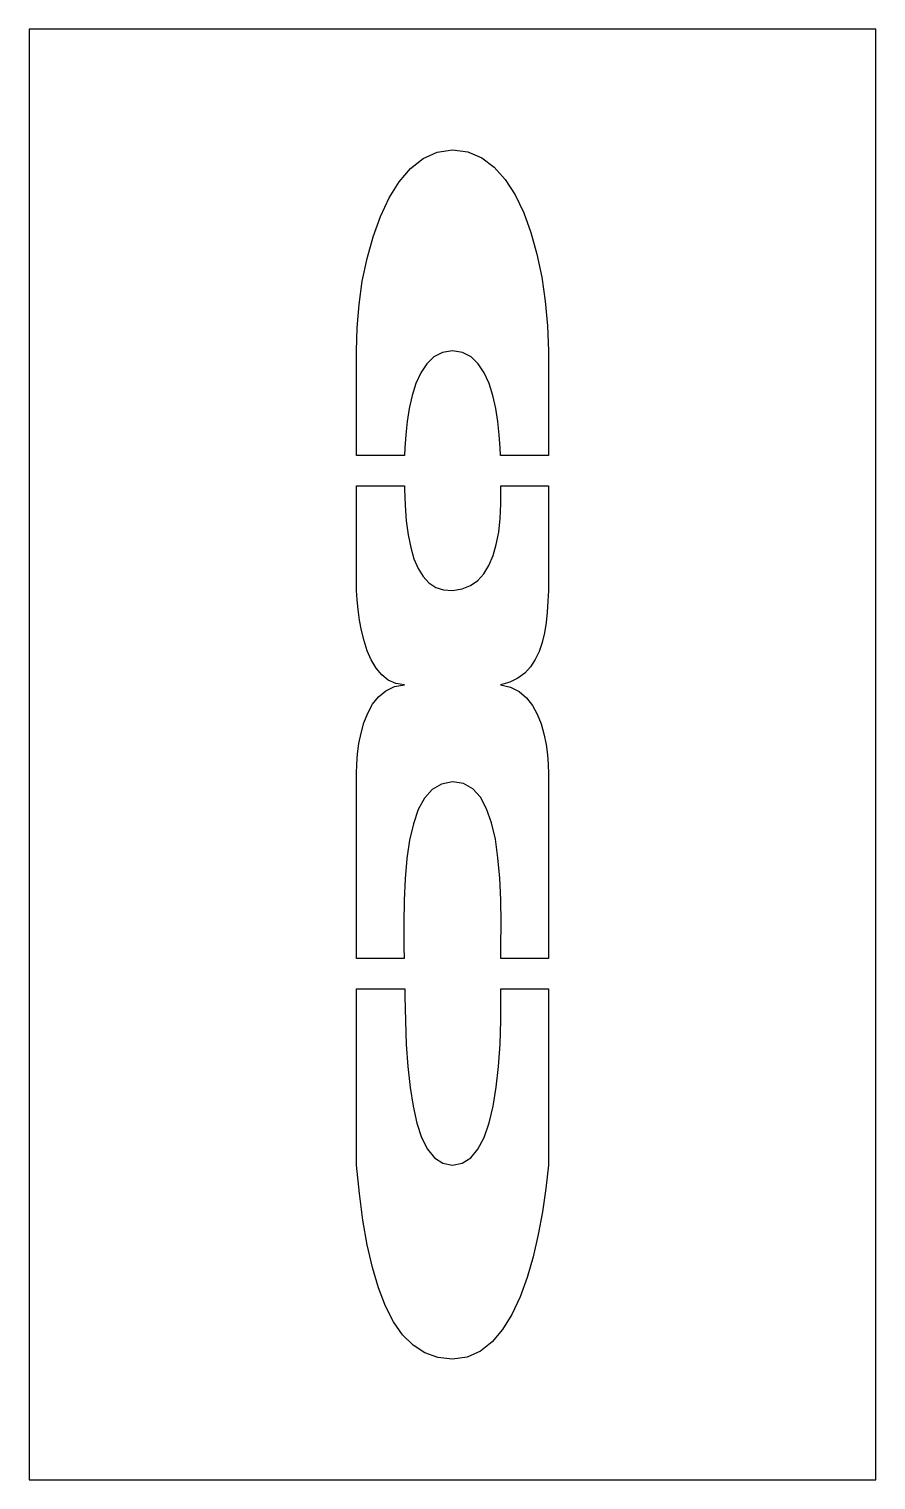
# Model space of a CAD drawing. Extents: x 0 to 14, y 0 to 24.
import ezdxf

# ---------------------------------------------------------------- set-up
doc = ezdxf.new("R2010")
doc.units = 0
doc.layers.add('CUT', color=7, linetype='Continuous')
doc.layers.add('OUTSIDE', color=1, linetype='Continuous')

msp = doc.modelspace()

# ---------------------------------------------------------------- linework, layer by layer
at = {"layer": 'CUT'}
for points in [[(8.4747, 19.8964), (8.5321, 19.4983), (8.5678, 19.0902), (8.5856, 18.6762), (8.5856, 18.5118), (8.5856, 18.3454), (8.5856, 18.1791), (8.5856, 18.0127), (8.5856, 17.8483), (8.5856, 17.6819), (8.5856, 17.5155), (8.5856, 17.3511), (8.5856, 17.1847), (8.5856, 17.0183), (8.5856, 16.9465), (7.791, 16.9465), (7.7874, 17.0698), (7.7735, 17.2857), (7.7497, 17.5056), (7.7161, 17.7255), (7.6685, 17.9374), (7.6051, 18.1355), (7.5259, 18.3118), (7.4269, 18.4623), (7.308, 18.5772), (7.1654, 18.6505), (7.001, 18.6762), (6.8346, 18.6505), (6.692, 18.5772), (6.5731, 18.4623), (6.4761, 18.3118), (6.3949, 18.1355), (6.3315, 17.9374), (6.2839, 17.7255), (6.2503, 17.5056), (6.2265, 17.2857), (6.2126, 17.0698), (6.209, 16.9465), (5.4144, 16.9465), (5.4144, 17.0183), (5.4144, 17.1847), (5.4144, 17.3511), (5.4144, 17.5155), (5.4144, 17.6819), (5.4144, 17.8483), (5.4144, 18.0127), (5.4144, 18.1791), (5.4144, 18.3454), (5.4144, 18.5118), (5.4144, 18.6762), (5.4243, 19.0566), (5.456, 19.4428), (5.5095, 19.8291), (5.5867, 20.2054), (5.6877, 20.5639), (5.8086, 20.9007), (5.9532, 21.2057), (6.1195, 21.4711), (6.3057, 21.691), (6.5157, 21.8574), (6.7474, 21.9643), (7.001, 22), (7.2526, 21.9663), (7.4823, 21.8693), (7.6883, 21.7148), (7.8725, 21.5088), (8.0369, 21.2552), (8.1776, 20.9621), (8.2964, 20.6333), (8.3955, 20.2767)], [(8.5856, 16.0299), (8.5856, 15.8655), (8.5856, 15.7011), (8.5856, 15.5367), (8.5856, 15.3723), (8.5856, 15.2079), (8.5856, 15.0435), (8.5856, 14.8791), (8.5856, 14.7147), (8.5777, 14.5344), (8.5658, 14.3561), (8.546, 14.1818), (8.5183, 14.0135), (8.4806, 13.855), (8.4311, 13.7064), (8.3677, 13.5698), (8.2885, 13.4489), (8.1954, 13.3459), (8.0805, 13.2608), (7.9478, 13.1954), (7.7933, 13.1538), (7.9597, 13.1162), (8.1043, 13.0429), (8.2231, 12.9399), (8.3222, 12.8131), (8.4014, 12.6685), (8.4648, 12.5081), (8.5123, 12.3397), (8.546, 12.1674), (8.5678, 11.997), (8.5817, 11.8326), (8.5856, 11.6821), (8.5856, 11.5454), (8.5856, 11.2859), (8.5856, 11.0245), (8.5856, 10.765), (8.5856, 10.5035), (8.5856, 10.2421), (8.5856, 9.9826), (8.5856, 9.7211), (8.5856, 9.4616), (8.5856, 9.2002), (8.5856, 8.9387), (8.5856, 8.6792), (8.5856, 8.6272), (7.7974, 8.6272), (7.8012, 8.8218), (7.8052, 9.216), (7.7992, 9.5963), (7.7814, 9.9568), (7.7517, 10.2916), (7.7081, 10.5986), (7.6447, 10.8719), (7.5635, 11.1037), (7.4605, 11.2938), (7.3338, 11.4325), (7.1812, 11.5197), (7.001, 11.5454), (6.8188, 11.5117), (6.6662, 11.4206), (6.5395, 11.278), (6.4345, 11.0878), (6.3533, 10.8541), (6.2899, 10.5827), (6.2463, 10.2797), (6.2166, 9.9449), (6.1988, 9.5884), (6.1928, 9.212), (6.1968, 8.8198), (6.2015, 8.6272), (5.4144, 8.6272), (5.4144, 8.6792), (5.4144, 8.9387), (5.4144, 9.2002), (5.4144, 9.4616), (5.4144, 9.7211), (5.4144, 9.9826), (5.4144, 10.2421), (5.4144, 10.5035), (5.4144, 10.765), (5.4144, 11.0245), (5.4144, 11.2859), (5.4144, 11.5454), (5.4144, 11.686), (5.4203, 11.8405), (5.4322, 12.0089), (5.454, 12.1812), (5.4877, 12.3556), (5.5352, 12.5259), (5.5986, 12.6863), (5.6778, 12.8309), (5.7769, 12.9557), (5.8977, 13.0548), (6.0403, 13.1221), (6.2067, 13.1538), (6.0641, 13.1736), (5.9393, 13.2291), (5.8303, 13.3162), (5.7372, 13.4291), (5.658, 13.5638), (5.5907, 13.7144), (5.5372, 13.8788), (5.4956, 14.0491), (5.4639, 14.2234), (5.4401, 14.3958), (5.4243, 14.5602), (5.4144, 14.7147), (5.4144, 14.8791), (5.4144, 15.0435), (5.4144, 15.2079), (5.4144, 15.3723), (5.4144, 15.5367), (5.4144, 15.7011), (5.4144, 15.8655), (5.4144, 16.0299), (5.4144, 16.1943), (5.4144, 16.3587), (5.4144, 16.4445), (6.2083, 16.4445), (6.2087, 16.3964), (6.2166, 16.123), (6.2364, 15.8675), (6.2681, 15.6338), (6.3097, 15.4238), (6.3632, 15.2376), (6.4325, 15.0772), (6.5137, 14.9425), (6.6108, 14.8395), (6.7237, 14.7642), (6.8524, 14.7226), (7.001, 14.7147), (7.1595, 14.7404), (7.2981, 14.7959), (7.417, 14.8791), (7.518, 14.99), (7.6031, 15.1287), (7.6705, 15.2891), (7.724, 15.4733), (7.7636, 15.6793), (7.7874, 15.9051), (7.8012, 16.1488), (7.8012, 16.4102), (7.8002, 16.4445), (8.5856, 16.4445), (8.5856, 16.3587), (8.5856, 16.1943)], [(8.5856, 7.0807), (8.5856, 6.8133), (8.5856, 6.5459), (8.5856, 6.2785), (8.5856, 6.0111), (8.5856, 5.7437), (8.5856, 5.4743), (8.5856, 5.2069), (8.542, 4.8206), (8.4866, 4.4364), (8.4173, 4.058), (8.3341, 3.6916), (8.235, 3.3469), (8.1182, 3.028), (7.9835, 2.7388), (7.829, 2.4893), (7.6546, 2.2852), (7.4605, 2.1307), (7.2426, 2.0337), (7.001, 2), (6.7593, 2.0258), (6.5414, 2.103), (6.3473, 2.2278), (6.175, 2.4001), (6.0225, 2.618), (5.8898, 2.8775), (5.7749, 3.1766), (5.6758, 3.5153), (5.5907, 3.8897), (5.5194, 4.2977), (5.4619, 4.7374), (5.4144, 5.2069), (5.4144, 5.4743), (5.4144, 5.7437), (5.4144, 6.0111), (5.4144, 6.2785), (5.4144, 6.5459), (5.4144, 6.8133), (5.4144, 7.0807), (5.4144, 7.3481), (5.4144, 7.6155), (5.4144, 7.8829), (5.4144, 8.1252), (6.2095, 8.1252), (6.2107, 8.0018), (6.2206, 7.5957), (6.2364, 7.2055), (6.2622, 6.8371), (6.2978, 6.4944), (6.3473, 6.1814), (6.4107, 5.9041), (6.4899, 5.6664), (6.587, 5.4743), (6.7019, 5.3297), (6.8405, 5.2386), (7.001, 5.2069), (7.1614, 5.2386), (7.3021, 5.3277), (7.4209, 5.4723), (7.5219, 5.6664), (7.6051, 5.9061), (7.6725, 6.1834), (7.724, 6.4984), (7.7616, 6.841), (7.7854, 7.2095), (7.7973, 7.5997), (7.7992, 8.0038), (7.7975, 8.1252), (8.5856, 8.1252), (8.5856, 7.8829), (8.5856, 7.6155), (8.5856, 7.3481)]]:
    msp.add_lwpolyline(points, close=True, dxfattribs=at)
at = {"layer": 'OUTSIDE'}
msp.add_lwpolyline([(0, 0), (14, 0), (14, 24), (0, 24)], close=True, dxfattribs=at)

doc.saveas('drawing.dxf')
